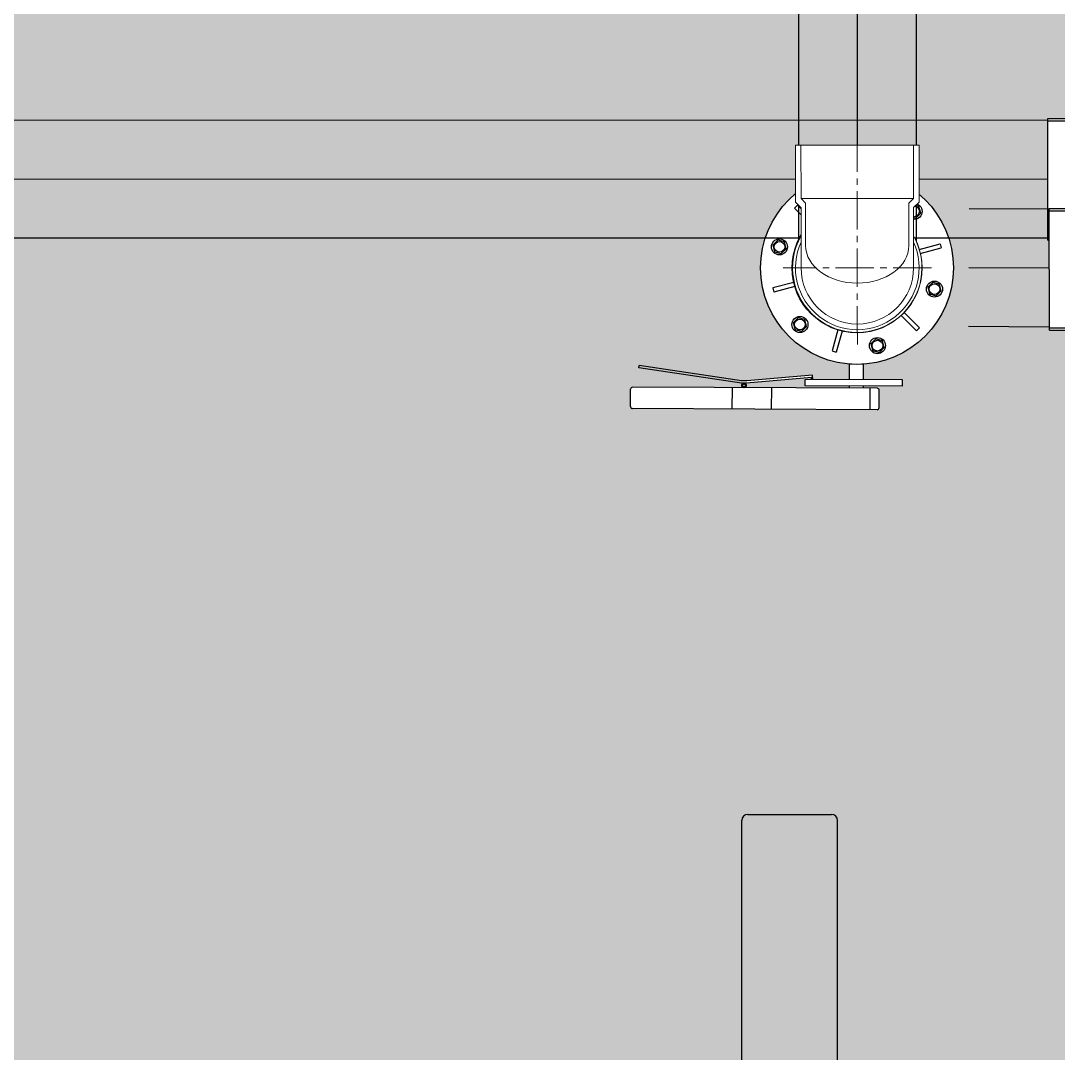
# Model space of a CAD drawing. Header units: millimetres. Extents: x -225363 to 347188, y -782467 to 813415.
# Drawn here: x 27992 to 28520, y 12190 to 12716 of the extents above; entities that cross this region are included whole.
import ezdxf

# ---------------------------------------------------------------- set-up
doc = ezdxf.new("R2010")
doc.units = ezdxf.units.MM
doc.set_wipeout_variables(frame=1)
doc.linetypes.add('CENTER2', pattern=[1.125, 0.75, -0.125, 0.125, -0.125])
for name, color, linetype in [('0.05 Thu đáy', 5, 'Continuous'), ('0.06 Trả nước', 3, 'Continuous'), ('PA- VAN', 2, 'Continuous'), ('PHU KIEN', 3, 'Continuous')]:
    doc.layers.add(name, color=color, linetype=linetype)
for name, color, linetype, lineweight in [('duong bao khuat', 251, 'Continuous', 0), ('Duong tam', 32, 'CENTER2', 0), ('Net manh', 54, 'Continuous', 0), ('Phu kien uPVC', 3, 'Continuous', 0), ('Xref SCN', 8, 'Continuous', 0)]:
    doc.layers.add(name, color=color, linetype=linetype, lineweight=lineweight)
pattern_1 = [(197, (-1424125.8, -442865.07), (-126.479246, -237.872866), [95.25, -285.75]), (287, (-1424185.26, -442833.45), (237.872866, -126.479246), [95.25, -285.75])]

# ---------------------------------------------------------------- blocks, each defined once
blk = doc.blocks.new('Xref SCN')
at = {"layer": 'Xref SCN', "ltscale": 3}
h = blk.add_hatch(dxfattribs=at)
h.set_pattern_fill('CROSS', color=256, scale=30, angle=197)
h.set_pattern_definition(pattern_1)
edge = h.paths.add_edge_path()
edge.add_arc((2267.43, -6082.96), 1150, 110.6378, 180.38556)
edge.add_line((1117.46, -6090.69), (1124.35, -7115.46))
edge.add_arc((2274.33, -7107.72), 1150, 180.38556, 270.38556)
edge.add_line((2282.07, -8257.69), (21549.9, -8127.55))
edge.add_arc((21542.16, -6977.57), 1150, 270.38535, 360.44018)
edge.add_line((22692.14, -6968.74), (22692.17, -2095.91))
edge.add_arc((21542.2, -2104.75), 1150, 0.44039, 90.38556)
edge.add_line((21534.46, -954.77), (6081.87, -1059.02))
edge.add_arc((6089.61, -2209), 1150, 90.38541, 160.13317)
edge.add_arc((-23.55, -0.08), 5350, 290.6378, 340.13331, ccw=False)
edge = h.paths.add_edge_path()
edge.add_arc((21542.2, 18280.17), 1150, 0.44034, 104.36987, ccw=False)
edge.add_line((22692.17, 18289.01), (22692.17, 2403.99))
edge.add_arc((21542.2, 2395.15), 1150, -89.61444, 0.44034, ccw=False)
edge.add_line((21549.94, 1245.18), (6067.06, 1140.93))
edge.add_arc((6059.32, 2290.9), 1150, 200.63777, 270.38553, ccw=False)
edge.add_arc((-23.55, -0.08), 5350, 20.6378, 28.59529)
edge.add_arc((5234.3, 2862.4), 636.56, 160.1438, 208.30764, ccw=False)
edge.add_arc((7788.19, 2340.32), 3237.89, 44.33072, 166.81967, ccw=False)
edge.add_arc((13743.19, 8157.79), 5087.07, 224.33072, 255.06492)
edge.add_arc((13751.05, 8258.78), 5186.7, 255.26847, 275.82448)
edge.add_arc((13743.19, 8157.79), 5087.07, 276.02803, 352.80401)
edge.add_arc((13366.13, 8136.44), 5458.92, 353.52217, 372.96168)
edge.add_arc((13743.19, 8157.79), 5087.07, 13.67983, 75.72665)
edge.add_arc((16202.13, 17226.12), 4310.08, 184.54285, 253.76877, ccw=False)
edge.add_arc((12055.19, 16895.67), 150, 104.4177, 184.1801, ccw=False)
edge.add_line((12017.84, 17040.95), (21256.8, 19394.19))
h = blk.add_hatch(dxfattribs=at)
h.set_pattern_fill('CROSS', color=256, scale=30, angle=197)
h.set_pattern_definition(pattern_1)
edge = h.paths.add_edge_path()
edge.add_line((10158.25, 16567.29), (1851.34, 14451.44))
edge.add_arc((2136.75, 13337.42), 1150, 104.36987, 180.38556)
edge.add_line((986.77, 13329.68), (1035.39, 6105.34))
edge.add_arc((2185.36, 6113.08), 1150, 180.38556, 250.13331)
edge.add_arc((-23.55, -0.08), 5350, 54.44102, 70.13331, ccw=False)
edge.add_arc((3168.42, 4685.79), 343.18, 256.3943, 333.3422)
edge.add_arc((7788.19, 2340.32), 4837.89, 44.33072, 153.06453, ccw=False)
edge.add_arc((13743.19, 8157.79), 3487.07, 224.33072, 435.87878)
edge.add_arc((16212.73, 17236.67), 5922.69, 187.715863, 254.13812, ccw=False)
edge.add_arc((10541.85, 16468.34), 200, 187.6327, 187.7159, ccw=False)
edge.add_arc((10194.95, 16421.85), 150, 7.6327, 104.1621)
edge = h.paths.add_edge_path()
edge.add_arc((-13757.86, 9268.23), 1150, 104.35993, 180.44034)
edge.add_line((-14907.83, 9259.39), (-14907.83, 2149.03))
edge.add_arc((-13757.86, 2157.87), 1150, 180.44034, 270.38556)
edge.add_line((-13750.13, 1007.9), (-6128.96, 1058.86))
edge.add_arc((-6136.7, 2208.82), 1149.99, 270.38591, 340.13367)
edge.add_arc((-23.55, -0.08), 5350, 110.63781, 160.13331, ccw=False)
edge.add_arc((-2314.54, 6082.8), 1150, 290.6378, 360.38556)
edge.add_line((-1164.56, 6090.54), (-1205.64, 12195.07))
edge.add_arc((-2355.62, 12187.33), 1150, 0.38556, 104.35993)
edge.add_line((-2640.83, 13301.4), (-14043.08, 10382.3))
edge = h.paths.add_edge_path()
edge.add_line((-13750.1, -8364.83), (-2217.81, -8287.97))
edge.add_arc((-2225.56, -7138.01), 1149.99, 270.3861, 360.3861)
edge.add_line((-1075.6, -7130.26), (-1082.49, -6105.5))
edge.add_arc((-2232.47, -6113.24), 1150, 0.38556, 70.13331)
edge.add_arc((-23.55, -0.08), 5350, 200.6378, 250.13331, ccw=False)
edge.add_arc((-6106.43, -2291.06), 1150, 20.6378, 90.38556)
edge.add_line((-6114.17, -1141.09), (-13765.59, -1192.05))
edge.add_arc((-13757.84, -2342.01), 1149.99, 90.38614, 180.44099)
edge.add_line((-14907.8, -2350.87), (-14907.83, -7223.7))
edge.add_arc((-13757.86, -7214.86), 1150, 180.44039, 270.38556)
edge.add_arc((-13747.77, -8714.82), 349.99, 90.3818, 90.3856, ccw=False)
blk = doc.blocks.new('mat dung van')
at = {"linetype": 'ByBlock'}
blk.add_line((-195503.06, 638404.77), (-195503.38, 638402.59), dxfattribs=at)
at = {"color": 0}
blk.add_wipeout([(-195699.91, 638400.6), (-195699.91, 638415.05), (-195665.58, 638415.05), (-195665.2, 638411), (-195604.04, 638416.67), (-195599.13, 638416.67), (-195599.13, 638418.89), (-195603.76, 638418.89), (-195664.36, 638413.28), (-195664.53, 638415.05), (-195658.41, 638415.05), (-195658.41, 638421.05), (-195749.41, 638421.05), (-195749.41, 638415.05), (-195712.91, 638415.05), (-195712.91, 638400.6)], dxfattribs=at)
at = {"linetype": 'ByBlock'}
for p, q in [((-195749.41, 638421.05), (-195749.41, 638415.05)), ((-195749.41, 638415.05), (-195658.41, 638415.05)), ((-195665.58, 638415.05), (-195665.2, 638411)), ((-195664.53, 638415.05), (-195664.36, 638413.28))]:
    blk.add_line(p, q, dxfattribs=at)
at = {"color": 0}
blk.add_wipeout([(-195496.16, 638423.63), (-195497.54, 638423.05), (-195699.91, 638423.05), (-195699.91, 638421.05), (-195712.91, 638421.05), (-195712.91, 638423.05), (-195725.66, 638423.05), (-195727.04, 638423.63), (-195727.61, 638425.01), (-195727.61, 638441.1), (-195727.04, 638442.48), (-195725.66, 638443.05), (-195497.54, 638443.05), (-195496.16, 638442.48), (-195495.59, 638441.1), (-195495.59, 638425.01)], dxfattribs=at)
blk.add_wipeout([(-195729.71, 638223.91), (-195717.07, 638221.47), (-195704.23, 638220.87), (-195693.82, 638221.72), (-195683.86, 638223.71), (-195674.93, 638226.53), (-195661.29, 638232.97), (-195649.93, 638240.77), (-195643.97, 638246.02), (-195640.13, 638249.96), (-195636.99, 638253.57), (-195633.7, 638257.81), (-195629.7, 638263.78), (-195624.54, 638273.47), (-195622.27, 638278.91), (-195619.48, 638287.55), (-195617.12, 638299.57), (-195616.41, 638310.36), (-195616.75, 638318.6), (-195618.33, 638329.33), (-195620.03, 638336.08), (-195627.12, 638353.41), (-195630.23, 638358.76), (-195637.26, 638368.44), (-195643.74, 638375.43), (-195650.87, 638381.66), (-195658.42, 638386.97), (-195664.06, 638390.25), (-195673.28, 638394.52), (-195683.12, 638397.77), (-195688.69, 638399.08), (-195696.65, 638400.31), (-195708.57, 638400.81), (-195717.94, 638400.1), (-195728.17, 638398.17), (-195733.97, 638396.52), (-195744.97, 638392.16), (-195753.54, 638387.52), (-195765.49, 638378.74), (-195772.56, 638371.87), (-195779.85, 638362.87), (-195784.34, 638355.87), (-195788.63, 638347.45), (-195793.35, 638334.13), (-195794.78, 638327.9), (-195796.14, 638317.87), (-195796.38, 638308.45), (-195795.82, 638300.53), (-195794.27, 638291.33), (-195791.59, 638281.77), (-195788.77, 638274.54), (-195785.23, 638267.38), (-195779.36, 638258.13), (-195772.63, 638249.88), (-195764.2, 638241.84), (-195760.26, 638238.73), (-195753.89, 638234.38), (-195744.93, 638229.5), (-195739.64, 638227.2)]).dxf.layer = 'duong bao khuat'
at = {"linetype": 'ByBlock'}
for p, q in [((-195727.61, 638441.1), (-195727.61, 638425.01)), ((-195725.66, 638443.05), (-195497.54, 638443.05)), ((-195719.19, 638443.05), (-195719.19, 638423.05)), ((-195627.27, 638443.05), (-195627.27, 638423.05)), ((-195590.62, 638443.05), (-195590.62, 638423.05)), ((-195495.59, 638441.1), (-195495.59, 638425.01)), ((-195749.41, 638421.05), (-195658.41, 638421.05)), ((-195725.66, 638423.05), (-195497.54, 638423.05)), ((-195712.91, 638423.05), (-195712.91, 638421.05)), ((-195699.91, 638423.05), (-195699.91, 638421.05)), ((-195658.41, 638421.05), (-195658.41, 638415.05)), ((-195712.91, 638415.05), (-195712.91, 638400.6)), ((-195699.91, 638415.05), (-195699.91, 638400.6)), ((-195665.2, 638411), (-195604.04, 638416.67)), ((-195664.36, 638413.28), (-195603.76, 638418.89)), ((-195604.04, 638416.67), (-195599.13, 638416.67)), ((-195603.76, 638418.89), (-195599.13, 638418.89)), ((-195599.13, 638418.89), (-195503.06, 638404.77)), ((-195599.13, 638416.67), (-195503.38, 638402.59)), ((-195692.7, 638369.76), (-195687.44, 638389.38)), ((-195688.83, 638368.73), (-195683.58, 638388.34)), ((-195683.58, 638388.34), (-195687.44, 638389.38)), ((-195762.11, 638369.37), (-195764.94, 638366.54)), ((-195750.58, 638352.18), (-195764.94, 638366.54)), ((-195747.76, 638355.01), (-195762.11, 638369.37)), ((-195648.52, 638328.42), (-195628.91, 638333.68)), ((-195627.88, 638329.81), (-195628.91, 638333.68)), ((-195647.49, 638324.56), (-195627.88, 638329.81)), ((-195765.34, 638297.12), (-195784.95, 638291.87)), ((-195783.92, 638288), (-195784.95, 638291.87)), ((-195764.3, 638293.26), (-195783.92, 638288)), ((-195665.07, 638266.67), (-195650.71, 638252.31)), ((-195662.24, 638269.5), (-195647.88, 638255.14)), ((-195724, 638252.95), (-195729.25, 638233.34)), ((-195720.13, 638251.92), (-195725.39, 638232.3)), ((-195647.88, 638255.14), (-195650.71, 638252.31)), ((-195725.39, 638232.3), (-195729.25, 638233.34))]:
    blk.add_line(p, q, dxfattribs=at)
for points in [[(-195724.14, 638377), (-195719.54, 638381.59), (-195721.23, 638387.87), (-195727.5, 638389.55), (-195732.1, 638384.96), (-195730.42, 638378.68), (-195724.14, 638377)], [(-195651.7, 638357.59), (-195647.11, 638362.18), (-195648.79, 638368.46), (-195655.07, 638370.15), (-195659.66, 638365.55), (-195657.98, 638359.27), (-195651.7, 638357.59)], [(-195777.17, 638323.97), (-195772.57, 638328.57), (-195774.25, 638334.85), (-195780.53, 638336.53), (-195785.13, 638331.93), (-195783.45, 638325.65), (-195777.17, 638323.97)], [(-195632.29, 638285.15), (-195627.7, 638289.75), (-195629.38, 638296.03), (-195635.66, 638297.71), (-195640.26, 638293.11), (-195638.57, 638286.83), (-195632.29, 638285.15)], [(-195757.76, 638251.53), (-195753.16, 638256.13), (-195754.84, 638262.41), (-195761.12, 638264.09), (-195765.72, 638259.49), (-195764.04, 638253.22), (-195757.76, 638251.53)], [(-195685.32, 638232.12), (-195680.73, 638236.72), (-195682.41, 638243), (-195688.69, 638244.68), (-195693.28, 638240.09), (-195691.6, 638233.81), (-195685.32, 638232.12)]]:
    blk.add_lwpolyline(points, dxfattribs=at)
for centre, radius in [((-195601.44, 638420.97), 2.08), ((-195601.44, 638420.97), 1.38), ((-195706.41, 638310.84), 90), ((-195725.82, 638383.28), 7.5), ((-195725.82, 638383.28), 5), ((-195706.41, 638310.84), 60.5), ((-195706.41, 638310.84), 55), ((-195653.39, 638363.87), 7.5), ((-195653.39, 638363.87), 5), ((-195778.85, 638330.25), 7.5), ((-195778.85, 638330.25), 5), ((-195633.98, 638291.43), 7.5), ((-195633.98, 638291.43), 5), ((-195759.44, 638257.81), 7.5), ((-195759.44, 638257.81), 5), ((-195687, 638238.4), 7.5), ((-195687, 638238.4), 5)]:
    blk.add_circle(centre, radius, dxfattribs=at)
for centre, start, end in [((-195725.66, 638441.1), 90, 180), ((-195497.54, 638441.1), 0, 90), ((-195725.66, 638425.01), 180, 270), ((-195497.54, 638425.01), 270, 0)]:
    blk.add_arc(centre, 1.95, start, end, dxfattribs=at)
blk = doc.blocks.new('C30')
at = {"color": 1}
blk.add_wipeout([(-22214.5, 30482.1), (-22054.2, 30482.1), (-22054.2, 30407.1), (-22075.8, 30383.1), (-22075.8, 30334.1), (-22192.8, 30334.1), (-22192.8, 30383.1), (-22214.5, 30407.1)], dxfattribs=at).dxf.layer = 'duong bao khuat'
at = {"layer": 'PHU KIEN', "color": 1}
for p, q in [((-22214.5, 30482.1), (-22054.2, 30482.1)), ((-22214.5, 30482.1), (-22214.5, 30407.1)), ((-22211.3, 30482.1), (-22211.3, 30407.1)), ((-22057.4, 30482.1), (-22057.4, 30407.1)), ((-22054.2, 30482.1), (-22054.2, 30407.1)), ((-22214.5, 30407.1), (-22192.8, 30383.1)), ((-22211.3, 30407.1), (-22057.4, 30407.1)), ((-22211.3, 30407.1), (-22189.6, 30384.1)), ((-22057.4, 30407.1), (-22079, 30384.1)), ((-22054.2, 30407.1), (-22075.8, 30383.1)), ((-22192.8, 30334.1), (-22192.8, 30383.1)), ((-22189.6, 30384.1), (-22079, 30384.1)), ((-22189.6, 30382.1), (-22079, 30382.1)), ((-22189.6, 30334.1), (-22189.6, 30382.1)), ((-22079, 30334.1), (-22079, 30382.1)), ((-22075.8, 30334.1), (-22075.8, 30383.1)), ((-22192.8, 30334.1), (-22075.8, 30334.1))]:
    blk.add_line(p, q, dxfattribs=at)
blk = doc.blocks.new('B88100C1')
at = {"color": 0}
blk.add_wipeout([(-50, 60.5), (-50, -60.5), (-50.6, -60.5), (-52, -60.5), (-54.7, -60.5), (-55.3, -60.5), (-56.1, -60.5), (-57.5, -60.5), (-58.3, -60.5), (-59, -60.5), (-59.5, -60.5), (-60.2, -60.5), (-63.7, -60.5), (-65, -60.5), (-66, -60.5), (-67, -60.5), (-67.5, -60.5), (-68, -60.5), (-69.1, -60.5), (-69.2, -60.5), (-105.7, -60.5), (-111.2, -55), (-138.8, -55), (-147.4, -59.1), (-154.5, -61.3), (-166.5, -63.2), (-176.3, -62.9), (-186, -61.2), (-200.2, -55.6), (-211.8, -47.5), (-223.1, -34.3), (-228.4, -24.3), (-231.8, -13.6), (-233.2, 0), (-232.6, 8.8), (-231.1, 16.3), (-227.8, 25.7), (-223.7, 33.5), (-217.6, 41.6), (-210.2, 48.8), (-202.9, 54), (-193, 58.9), (-180, 62.5), (-171.8, 63.2), (-170, 63.2), (-163.2, 62.9), (-156.5, 61.8), (-148.8, 59.6), (-142.6, 57), (-138.8, 55), (-111.2, 55), (-105.7, 60.5), (-69.2, 60.5), (-68.7, 60.5), (-67.7, 60.5), (-66.1, 60.5), (-64.7, 60.5), (-63.9, 60.5), (-63.7, 60.5), (-60.2, 60.5), (-60, 60.5), (-59.3, 60.5), (-57.8, 60.5), (-57, 60.5), (-56, 60.5), (-55.5, 60.5), (-54.7, 60.5), (-52, 60.5), (-51, 60.5), (-50.4, 60.5)], dxfattribs=at).dxf.layer = 'duong bao khuat'
at = {"layer": 'Duong tam', "color": 8, "ltscale": 50}
for p, q in [((-170, 72.5), (-170, -72.5)), ((-245, 0), (-38.5, 0))]:
    blk.add_line(p, q, dxfattribs=at)
at = {"layer": 'Net manh', "color": 0, "ltscale": 50}
for p, q in [((-102.2, 55), (-106.7, 50.5)), ((-50, 55), (-102.2, 55)), ((-102.2, 55), (-102.2, -55)), ((-106.7, 50.5), (-148.2, 50.5)), ((-106.7, -50.5), (-148.2, -50.5)), ((-102.2, -55), (-106.7, -50.5)), ((-102.2, -55), (-50, -55))]:
    blk.add_line(p, q, dxfattribs=at)
for radius, start, end in [(63.2, 60.4092, 299.5908), (55, 90, 270)]:
    blk.add_arc((-170, 0), radius, start, end, dxfattribs=at)
blk.add_ellipse((-148.2, 0), major_axis=(0, -50.5), ratio=0.72863, start_param=3.141593, end_param=6.283185, dxfattribs=at)
at = {"layer": 'Phu kien uPVC', "color": 0, "ltscale": 50}
for p, q in [((-170, 55), (-111.2, 55)), ((-105.7, 60.5), (-111.2, 55)), ((-50, 60.5), (-105.7, 60.5)), ((-50, 60.5), (-50, -60.5)), ((-170, -55), (-111.2, -55)), ((-105.7, -60.5), (-111.2, -55)), ((-105.7, -60.5), (-50, -60.5))]:
    blk.add_line(p, q, dxfattribs=at)
blk.add_arc((-170, 0), 60.5, 65.38, 294.62, dxfattribs=at)
blk = doc.blocks.new('van chặn PVC')
at = {"layer": 'PA- VAN', "color": 0}
for p, q in [((217269.33, 32574.35), (217169.33, 32574.35)), ((217169.33, 32534.35), (217169.33, 32574.35)), ((217269.33, 32534.35), (217269.33, 32574.35)), ((217155.72, 32539.35), (217169.33, 32556.85)), ((217282.94, 32539.35), (217269.33, 32556.85)), ((217162.33, 32539.35), (217144.33, 32539.35)), ((217144.33, 32535.35), (217144.33, 32539.35)), ((217146.91, 32535.35), (217146.91, 32539.35)), ((217153.33, 32535.35), (217153.33, 32539.35)), ((217159.75, 32535.35), (217159.75, 32539.35)), ((217162.33, 32535.35), (217162.33, 32539.35)), ((217218.43, 32540.27), (217216.7, 32535.2)), ((217220.23, 32540.27), (217221.96, 32535.2)), ((217223.75, 32535.06), (217226.31, 32539.79)), ((217228.62, 32539.41), (217229.32, 32534.16)), ((217231.03, 32533.73), (217234.57, 32537.9)), ((217276.33, 32539.35), (217294.33, 32539.35)), ((217276.33, 32535.35), (217276.33, 32539.35)), ((217278.91, 32535.35), (217278.91, 32539.35)), ((217285.33, 32535.35), (217285.33, 32539.35)), ((217291.75, 32535.35), (217291.75, 32539.35)), ((217294.33, 32535.35), (217294.33, 32539.35)), ((217163.33, 32535.35), (217143.33, 32535.35)), ((217143.33, 32535.35), (217143.33, 32534.35)), ((217163.33, 32535.35), (217163.33, 32534.35)), ((217236.7, 32537.17), (217236.72, 32531.79)), ((217238.49, 32531), (217242.52, 32534.58)), ((217275.33, 32535.35), (217295.33, 32535.35)), ((217275.33, 32535.35), (217275.33, 32534.35)), ((217295.33, 32535.35), (217295.33, 32534.35)), ((217139.33, 32514.35), (217139.33, 32534.35)), ((217210.24, 32534.35), (217139.33, 32534.35)), ((217231.56, 32534.35), (217229.29, 32534.35)), ((217242.27, 32534.35), (217236.71, 32534.35)), ((217299.33, 32534.35), (217242.95, 32534.35)), ((217244.34, 32533.58), (217243.55, 32528.21)), ((217299.33, 32514.35), (217299.33, 32534.35)), ((217245.39, 32526.97), (217249.87, 32529.87)), ((217251.64, 32528.44), (217250.02, 32523.19)), ((217251.54, 32521.71), (217256.7, 32523.5)), ((217257.78, 32522.25), (217255.08, 32517.61)), ((217256.35, 32515.87), (217261.81, 32516.66)), ((217181.31, 32514.35), (217139.33, 32514.35)), ((217144.33, 32514.35), (217144.33, 32510.35)), ((217147.33, 32514.35), (217147.33, 32510.35)), ((217159.33, 32514.35), (217159.33, 32510.35)), ((217215.02, 32515.28), (217196.93, 32504.8)), ((217215.02, 32515.28), (217290.58, 32515.28)), ((217290.58, 32515.28), (217331.36, 32504.8)), ((217299.33, 32514.35), (217294.19, 32514.35)), ((217294.33, 32514.35), (217294.33, 32514.32)), ((217139.33, 32510.35), (217139.33, 32470.21)), ((217179.06, 32510.35), (217139.33, 32510.35)), ((217196.93, 32475.77), (217196.93, 32504.8)), ((217331.36, 32504.8), (217412.46, 32504.8)), ((217414.33, 32502.92), (217414.33, 32477.64)), ((217215.02, 32465.28), (217196.93, 32475.77)), ((217290.58, 32465.28), (217331.36, 32475.77)), ((217331.36, 32475.77), (217412.46, 32475.77)), ((217179.06, 32470.21), (217139.33, 32470.21)), ((217144.33, 32466.21), (217144.33, 32470.21)), ((217147.33, 32470.21), (217147.33, 32466.21)), ((217159.33, 32470.21), (217159.33, 32466.21)), ((217139.33, 32466.21), (217139.33, 32446.21)), ((217181.31, 32466.21), (217139.33, 32466.21)), ((217181.31, 32466.21), (217169.33, 32466.21)), ((217215.02, 32465.28), (217290.58, 32465.28)), ((217299.33, 32466.21), (217294.19, 32466.21)), ((217294.33, 32466.21), (217294.33, 32466.24)), ((217299.33, 32466.21), (217299.33, 32446.21)), ((217210.24, 32446.21), (217139.33, 32446.21)), ((217143.33, 32445.21), (217143.33, 32446.21)), ((217163.33, 32445.21), (217143.33, 32445.21)), ((217144.33, 32445.21), (217144.33, 32438.21)), ((217146.91, 32445.21), (217146.91, 32438.21)), ((217153.33, 32445.21), (217153.33, 32438.21)), ((217159.75, 32445.21), (217159.75, 32438.21)), ((217162.33, 32445.21), (217162.33, 32438.21)), ((217163.33, 32445.21), (217163.33, 32446.21)), ((217169.33, 32446.21), (217169.33, 32406.21)), ((217299.33, 32446.21), (217228.42, 32446.21)), ((217269.33, 32446.21), (217269.33, 32406.21)), ((217275.33, 32445.21), (217275.33, 32446.21)), ((217275.33, 32445.21), (217295.33, 32445.21)), ((217276.33, 32445.21), (217276.33, 32438.21)), ((217278.91, 32445.21), (217278.91, 32438.21)), ((217285.33, 32445.21), (217285.33, 32438.21)), ((217291.75, 32445.21), (217291.75, 32438.21)), ((217294.33, 32445.21), (217294.33, 32438.21)), ((217295.33, 32445.21), (217295.33, 32446.21)), ((217162.33, 32438.21), (217144.33, 32438.21)), ((217147.33, 32438.21), (217147.33, 32420.47)), ((217158.05, 32438.21), (217169.33, 32423.71)), ((217159.33, 32438.21), (217159.33, 32420.47)), ((217280.61, 32438.21), (217269.33, 32423.71)), ((217276.33, 32438.21), (217294.33, 32438.21)), ((217279.33, 32438.21), (217279.33, 32420.47)), ((217291.33, 32438.21), (217291.33, 32420.47)), ((217159.33, 32420.47), (217147.33, 32420.47)), ((217279.33, 32420.47), (217291.33, 32420.47)), ((217269.33, 32406.21), (217169.33, 32406.21))]:
    blk.add_line(p, q, dxfattribs=at)
for radius in [45, 4, 2]:
    blk.add_circle((217219.33, 32490.28), radius, dxfattribs=at)
for centre, radius, start, end in [((217219.33, 32490.28), 50, 88.9661, 91.0339), ((217219.33, 32490.28), 50, 79.2983, 81.9789), ((217219.33, 32490.28), 50, 69.6749, 72.2523), ((217219.33, 32490.28), 50, 59.992, 62.3621), ((217219.33, 32490.28), 50, 49.7483, 52.3504), ((217219.33, 32490.28), 50, 39.7411, 41.6297), ((217219.33, 32490.28), 50, 30, 31.8381), ((217412.46, 32502.92), 1.87, 0, 90), ((217412.46, 32477.64), 1.87, 270, 0)]:
    blk.add_arc(centre, radius, start, end, dxfattribs=at)
blk = doc.blocks.new('PMBCB')
at = {"layer": '0.05 Thu đáy', "lineweight": -3, "xscale": 1.680000000152587, "yscale": 1.680000000152587, "zscale": 1.680000000152587, "rotation": 90}
blk.add_blockref('van chặn PVC', (55557.58, -363948.31), dxfattribs=at)
at = {"layer": '0.06 Trả nước'}
for name, p, xscale, yscale, zscale, rotation in [('C30', (12887.59, 10196.43), 0.3866792289408923, 0.3866792289408923, 0.3866792289408923, 90.03108047629492), ('mat dung van', (-104306.13, 350248.44), 0.5455351275256842, 0.5455351275256842, 0.5455351275256842, 179.7615041080885)]:
    blk.add_blockref(name, p, dxfattribs=dict(at, xscale=xscale, yscale=yscale, zscale=zscale, rotation=rotation))
for p, q in [((978.53, 2778.66, 0), (978.35, 1586.14, 0)), ((1038.53, 2778.66, 0), (1038.35, 1586.13, 0)), ((1105.46, 1661.16, 0), (376.83, 1661.28, 0)), ((1105.45, 1601.16, 0), (376.82, 1601.28, 0))]:
    blk.add_line(p, q, dxfattribs=at)
at = {"layer": '0.06 Trả nước', "color": 8}
for p, q in [((1008.53, 2778.66, 0), (1008.35, 1586.13, 0)), ((1105.46, 1631.16, 0), (376.82, 1631.28, 0))]:
    blk.add_line(p, q, dxfattribs=at)
at = {"layer": '0.06 Trả nước'}
for name, p, xscale, yscale, zscale, rotation in [('B88100C1', (1008.3, 1674.66), -0.5207156087369332, 0.5207156087369332, 0.5207156087369337, 270.0323926498867), ('C30', (12888.28, 10150.68), 0.3866792289408923, 0.3866792289408923, 0.3866792289408923, 90.03108047629492)]:
    blk.add_blockref(name, p, dxfattribs=dict(at, xscale=xscale, yscale=yscale, zscale=zscale, rotation=rotation))
h = blk.add_hatch()
h.set_pattern_fill('BTCT2', color=8, scale=30, pattern_type=2)
h.set_pattern_definition([(50, (-27194.2, -11189.96), (215.17805, -18.8256), [22.5, -247.5]), (355, (-27194.2, -11189.96), (-41.6254, 225.6576), [18, -198]), (100.4514, (-27176.26, -11191.53), (173.5528, 206.8319), [19.122, -210.3426]), (46.1842, (-27194.2, -11129.96), (320.1723, -49.6557), [33.75, -371.25]), (96.6356, (-27167.5, -11134.1), (280.3988, 292.2354), [28.683, -315.514]), (351.1842, (-27194.2, -11129.96), (280.3986, 292.2356), [27, -297]), (21, (-27164.2, -11144.96), (179.0721, -120.7857), [22.5, -247.5]), (326, (-27164.2, -11144.96), (72.9946, 217.545), [18, -198]), (71.4514, (-27149.27, -11155.03), (252.0668, 96.7591), [19.122, -210.3426]), (37.5, (-27194.194, -11189.96), (3.64796, 99.86816), [0, -195.6, 0, -201, 0, -198.75]), (7.5, (-27194.19, -11189.96), (78.92086, 118.3235), [0, -114.6, 0, -191.1, 0, -75.75]), (327.5, (-27261.094, -11189.96), (160.14673, -6.76646), [0, -75, 0, -234, 0, -310.5]), (317.5, (-27291.1, -11189.96), (174.95585, 30.0315), [0, -97.5, 0, -155.4, 0, -220.5]), (45, (-27194.19, -11189.96), (-63.6396, 63.6396), []), (45, (-27194.19, -11168.96), (-63.6396, 63.6396), [])])
h.paths.add_polyline_path([(6600, 2700), (-2900, 2700), (-2900, -200), (6600, -200)])
h.paths.add_polyline_path([(5000, 2500), (5000, 0), (0, 0), (0, 2500)], flags=16)
h.paths.add_polyline_path([(5200, 2500), (6400, 2500), (6400, 0), (5200, 0)], flags=16)
h.paths.add_polyline_path([(-200, 2500), (-200, 0), (-2700, 0), (-2700, 2500)], flags=16)
h.paths.add_polyline_path([(5350.97, 389.34), (6075.73, 389.34), (6075.73, 539.34), (5350.97, 539.34)], flags=0)
h.paths.add_polyline_path([(5451.74, 547.35), (5986.02, 547.35), (5986.02, 775.92), (5451.74, 775.92)], flags=0)
h.paths.add_polyline_path([(4155.05, 389.34), (4879.81, 389.34), (4879.81, 539.34), (4155.05, 539.34)], flags=0)
h.paths.add_polyline_path([(4255.82, 547.35), (4790.11, 547.35), (4790.11, 775.92), (4255.82, 775.92)], flags=0)
h.paths.add_polyline_path([(-1032.12, 389.34), (-307.36, 389.34), (-307.36, 539.34), (-1032.12, 539.34)], flags=0)
h.paths.add_polyline_path([(-931.35, 547.35), (-397.07, 547.35), (-397.07, 775.92), (-931.35, 775.92)], flags=0)
for p, q in [((1106.32, 1615.94, 0), (1065.28, 1616.18, 0)), ((1105.97, 1555.94, 0), (1064.93, 1556.18, 0))]:
    blk.add_line(p, q, dxfattribs=at)
at = {"layer": '0.06 Trả nước', "color": 8}
blk.add_line((1106.14, 1585.94, 0), (1065.11, 1586.18, 0), dxfattribs=at)

msp = doc.modelspace()

# ---------------------------------------------------------------- block references
msp.add_blockref('Xref SCN', (18946.53, 15698.98))

# ---------------------------------------------------------------- next in the draw order: block references
msp.add_blockref('PMBCB', (27409.22, 11003.61))

doc.saveas('drawing.dxf')
